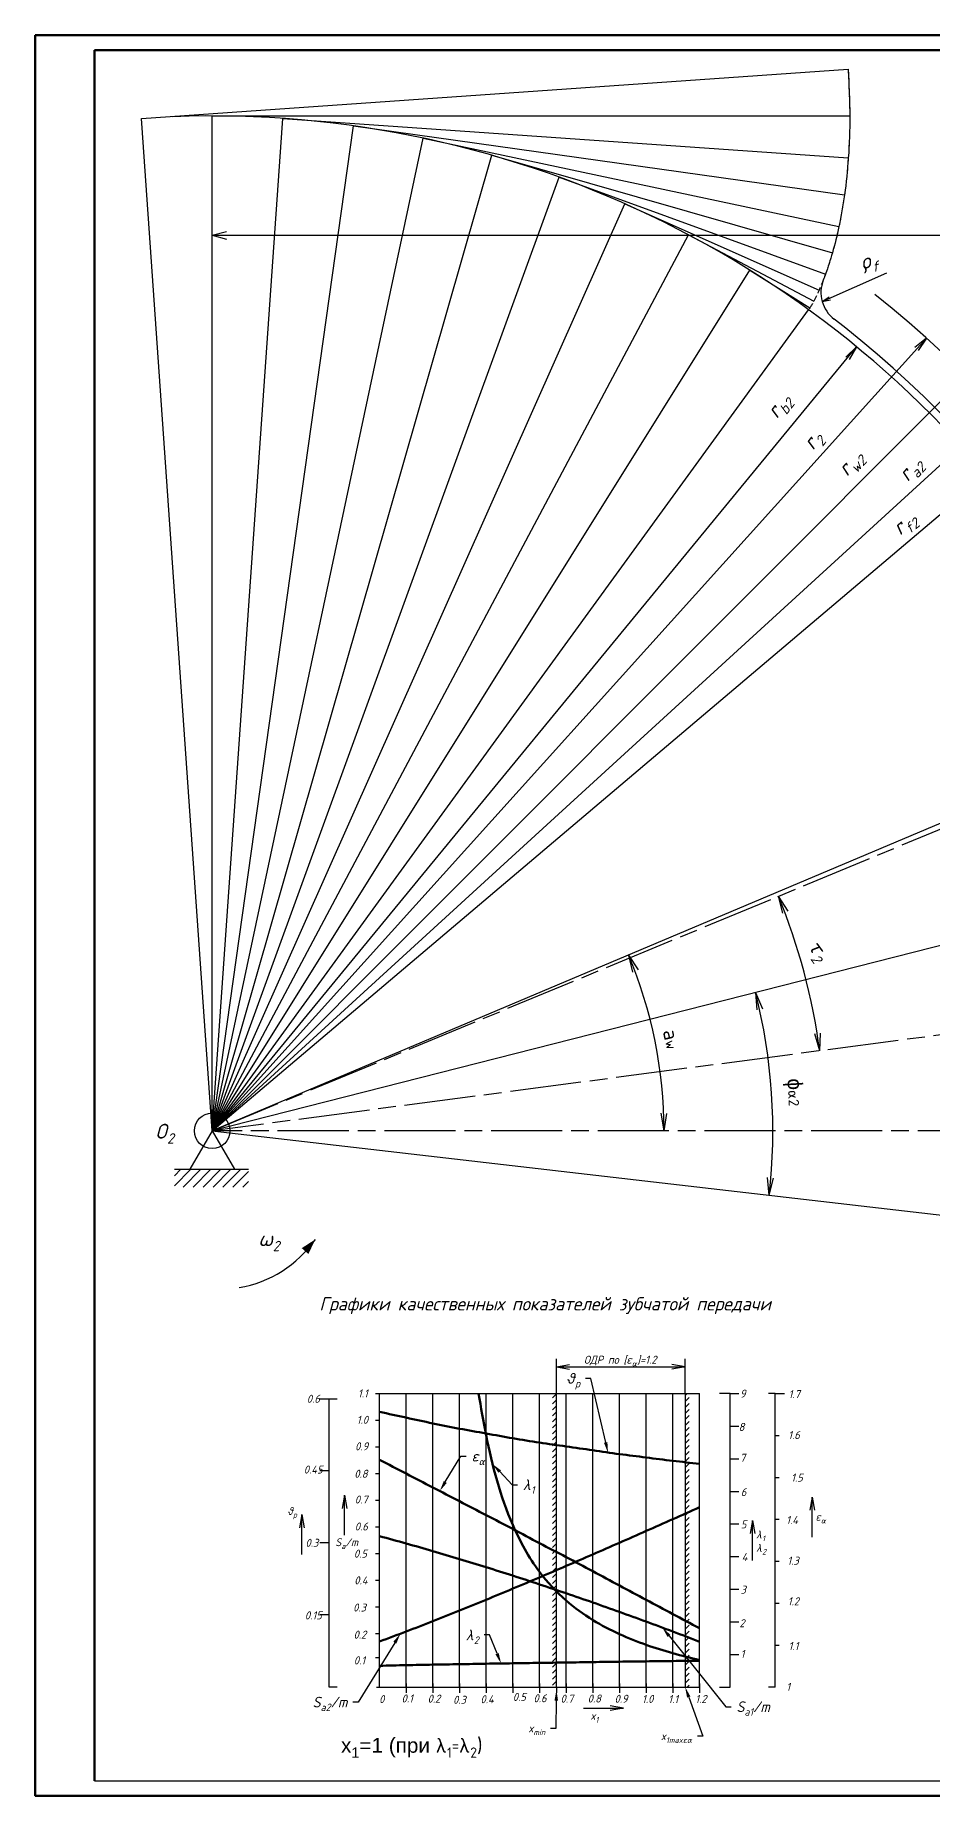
# Model space of a CAD drawing. Header units: millimetres. Extents: x 1981 to 6052, y 872 to 1466.
# Drawn here: x 5211 to 5514, y 872 to 1466 of the extents above; entities that cross this region are included whole.
import ezdxf
from ezdxf import colors
from ezdxf.entities.mleader import LeaderData, LeaderLine
from ezdxf.math import Vec2, Vec3

# ---------------------------------------------------------------- set-up
doc = ezdxf.new("R2010")
doc.units = ezdxf.units.MM
doc.linetypes.add('ACAD_ISO08W100', pattern=[36, 24, -3, 6, -3])
doc.linetypes.add('JIS_02_2.0', pattern=[3, 2, -1])
doc.styles.add('askar', font='GOST Common Italic.ttf')
doc.styles.get("Standard").update_dxf_attribs({"font": 'arial.ttf'})

msp = doc.modelspace()

# ---------------------------------------------------------------- hatches: boundary and pattern name
h = msp.add_hatch()
h.set_pattern_fill('ANSI31', color=256, scale=0.75, style=0)
h.set_pattern_definition([(45, (-11911.9395, -1988.7733), (-1.68379802, 1.68379802), [])])
h.paths.add_polyline_path([(5258.046, 1083.254), (5258.045, 1077.254), (5283.018, 1077.254), (5283.03, 1083.254)])
h = msp.add_hatch()
h.set_pattern_fill('ANSI31', color=256, scale=0.45, style=0)
h.set_pattern_definition([(45, (427.5405, 192.2897), (-1.0102788, 1.0102788), [])])
h.paths.add_polyline_path([(5386.914, 1007.586), (5385.564, 1007.586), (5385.564, 908.586), (5386.914, 908.586)])
h = msp.add_hatch()
h.set_pattern_fill('ANSI31', color=256, scale=0.45, style=0)
h.set_pattern_definition([(45, (382.6699, 192.2897), (-1.0102788, 1.0102788), [])])
h.paths.add_polyline_path([(5430.334, 1007.586), (5431.684, 1007.586), (5431.684, 908.586), (5430.334, 908.586)])

# ---------------------------------------------------------------- linework, layer by layer
at = {"lineweight": 50}
for p, q in [((6047.064, 1460.882), (5231.064, 1460.882)), ((5231.064, 1460.882), (5231.064, 876.882))]:
    msp.add_line(p, q, dxfattribs=at)
for p, q in [((5246.875, 1437.796), (5485.324, 1454.47)), ((5246.875, 1437.796), (5485.324, 1454.47)), ((5270.759, 1096.244), (5246.875, 1437.796)), ((5270.759, 1096.244), (5246.875, 1437.796)), ((5270.759, 1096.244), (5270.759, 1438.63)), ((5270.759, 1438.63), (5485.887, 1438.63)), ((5270.759, 1096.244), (5270.759, 1438.63)), ((5270.759, 1438.63), (5485.887, 1438.63)), ((5270.759, 1096.244), (5294.642, 1437.796)), ((5270.759, 1096.244), (5294.642, 1437.796)), ((5294.642, 1437.796), (5485.402, 1424.457)), ((5294.642, 1437.796), (5485.402, 1424.457)), ((5270.759, 1096.244), (5318.41, 1435.298)), ((5270.759, 1096.244), (5318.41, 1435.298)), ((5318.41, 1435.298), (5484.103, 1412.011)), ((5318.41, 1435.298), (5484.103, 1412.011)), ((5270.759, 1096.244), (5341.945, 1431.148)), ((5270.759, 1096.244), (5341.945, 1431.148)), ((5341.945, 1431.148), (5482.23, 1401.33)), ((5341.945, 1431.148), (5482.23, 1401.33)), ((5270.759, 1096.244), (5365.133, 1425.367)), ((5270.759, 1096.244), (5365.133, 1425.367)), ((5365.133, 1425.367), (5480.019, 1392.424)), ((5365.133, 1425.367), (5480.019, 1392.424)), ((5270.759, 1096.244), (5387.862, 1417.982)), ((5270.759, 1096.244), (5387.862, 1417.982)), ((5387.862, 1417.982), (5477.708, 1385.28)), ((5387.862, 1417.982), (5477.708, 1385.28)), ((5270.759, 1096.244), (5410.02, 1409.029)), ((5270.759, 1096.244), (5410.02, 1409.029)), ((5410.02, 1409.029), (5475.53, 1379.862)), ((5270.752, 1398.414), (5275.582, 1399.708)), ((5270.752, 1398.414), (5275.582, 1397.12)), ((5270.759, 1096.244), (5431.499, 1398.553)), ((5431.499, 1398.553), (5473.71, 1376.109)), ((5270.759, 1096.244), (5452.196, 1386.604)), ((5452.196, 1386.604), (5472.467, 1373.937)), ((5476.586, 1376.048), (5498.404, 1385.711)), ((5270.759, 1096.244), (5575.951, 1375.374)), ((5270.759, 1096.244), (5472.008, 1373.24)), ((5270.759, 1096.244), (5546.901, 1372.833)), ((5476.586, 1376.048), (5478.885, 1377.647)), ((5476.586, 1376.048), (5479.332, 1376.599)), ((5270.759, 1096.244), (5511.794, 1363.642)), ((5270.759, 1096.244), (5488.167, 1360.727)), ((5488.167, 1360.727), (5484.515, 1357.311)), ((5488.167, 1360.727), (5485.632, 1356.417)), ((5511.794, 1363.642), (5507.886, 1360.524)), ((5511.794, 1363.642), (5508.929, 1359.545)), ((5490.142, 1359.116), (5490.142, 1359.116)), ((5490.142, 1359.116), (5490.142, 1359.116)), ((5270.759, 1096.244), (5534.04, 1319.197)), ((5602.404, 1236.284), (5270.759, 1096.244)), ((5671.501, 1198.243), (5270.759, 1096.244)), ((5461.773, 1175.358), (5465.043, 1170.327)), ((5461.773, 1175.358), (5463.19, 1169.618)), ((5411.213, 1155.552), (5414.49, 1150.526)), ((5411.213, 1155.552), (5412.638, 1149.814)), ((5454.092, 1142.907), (5456.493, 1137.408)), ((5454.092, 1142.907), (5454.55, 1137.012)), ((5475.741, 1123.224), (5474.052, 1128.982)), ((5475.741, 1123.224), (5476.03, 1129.129)), ((5270.759, 1096.244), (5270.759, 1114.664)), ((5423.222, 1096.245), (5422.242, 1102.164)), ((5423.222, 1096.245), (5424.223, 1102.072)), ((5270.759, 1096.244), (5263.259, 1083.254)), ((5270.759, 1096.244), (5278.259, 1083.254)), ((5270.759, 1096.244), (5270.759, 1096.244)), ((5270.759, 1096.244), (5270.759, 1096.244)), ((5270.759, 1096.244), (5270.759, 1096.244)), ((5270.759, 1096.244), (5270.759, 1096.244)), ((5270.759, 1096.244), (5270.759, 1096.244)), ((5270.759, 1096.244), (5681.562, 1048.821)), ((5258.046, 1083.254), (5283.03, 1083.254)), ((5458.689, 1074.549), (5458.175, 1080.527)), ((5458.689, 1074.549), (5460.143, 1080.28)), ((5386.914, 1007.586), (5386.914, 1019.286)), ((5386.914, 1016.586), (5391.346, 1017.367)), ((5386.914, 1016.586), (5391.346, 1015.805)), ((5386.914, 1016.586), (5430.334, 1016.586)), ((5430.334, 1016.586), (5425.902, 1017.367)), ((5430.334, 1016.586), (5425.902, 1015.805)), ((5430.334, 1007.586), (5430.334, 1019.286)), ((5307.088, 1005.825), (5310.246, 1005.825)), ((5310.246, 908.586), (5310.246, 1005.825)), ((5310.246, 1005.825), (5312.946, 1005.825)), ((5325.832, 1007.586), (5327.205, 1007.586)), ((5327.205, 1007.586), (5435.205, 1007.586)), ((5327.205, 908.586), (5327.217, 1007.559)), ((5327.217, 1007.559), (5327.217, 1007.586)), ((5336.205, 908.586), (5336.205, 1007.586)), ((5345.205, 908.586), (5345.205, 1007.586)), ((5354.205, 908.586), (5354.205, 1007.586)), ((5363.205, 908.586), (5363.205, 1007.586)), ((5372.205, 908.586), (5372.205, 1007.586)), ((5381.205, 908.586), (5381.205, 1007.586)), ((5386.914, 908.586), (5386.914, 1007.586)), ((5390.205, 908.586), (5390.205, 1007.586)), ((5399.205, 908.586), (5399.205, 1007.586)), ((5408.205, 908.586), (5408.205, 1007.586)), ((5417.205, 908.586), (5417.205, 1007.586)), ((5426.205, 908.586), (5426.205, 1007.586)), ((5430.334, 1007.586), (5430.334, 908.586)), ((5435.205, 908.586), (5435.205, 1007.586)), ((5445.538, 1007.586), (5441.974, 1007.586)), ((5445.538, 908.586), (5445.538, 1007.586)), ((5445.538, 1007.586), (5448.504, 1007.586)), ((5460.761, 1007.586), (5458.511, 1007.586)), ((5460.761, 908.586), (5460.761, 1007.586)), ((5460.761, 1007.586), (5463.843, 1007.586)), ((5325.832, 998.586), (5327.205, 998.586)), ((5327.205, 908.586), (5327.205, 1001.6)), ((5445.538, 996.586), (5448.504, 996.586)), ((5460.761, 993.442), (5462.111, 993.442)), ((5325.832, 989.586), (5327.205, 989.586)), ((5327.205, 908.586), (5327.205, 989.706)), ((5336.205, 908.586), (5336.205, 987.966)), ((5345.205, 908.586), (5345.205, 986.226)), ((5426.205, 908.586), (5426.205, 986.346)), ((5435.205, 908.586), (5435.205, 989.676)), ((5310.246, 981.515), (5307.088, 981.515)), ((5325.832, 980.586), (5327.205, 980.586)), ((5354.205, 908.586), (5354.205, 984.426)), ((5363.205, 908.586), (5363.205, 982.626)), ((5372.205, 908.586), (5372.205, 980.826)), ((5417.205, 908.586), (5417.205, 983.106)), ((5445.538, 985.586), (5448.504, 985.586)), ((5381.205, 908.586), (5381.205, 979.026)), ((5390.205, 908.586), (5390.205, 977.226)), ((5399.205, 908.586), (5399.205, 976.806)), ((5399.205, 908.586), (5399.205, 975.366)), ((5408.205, 908.586), (5408.205, 979.956)), ((5445.538, 974.587), (5448.504, 974.587)), ((5460.761, 979.299), (5462.111, 979.299)), ((5315.384, 973.298), (5314.602, 968.866)), ((5315.384, 959.798), (5315.384, 973.298)), ((5315.384, 973.298), (5316.165, 968.866)), ((5325.832, 971.586), (5327.205, 971.586)), ((5327.205, 908.586), (5327.205, 971.676)), ((5336.205, 908.586), (5336.205, 969.336)), ((5381.205, 908.586), (5381.205, 970.866)), ((5390.205, 908.586), (5390.205, 973.836)), ((5408.205, 908.586), (5408.205, 973.506)), ((5417.205, 908.586), (5417.205, 971.646)), ((5426.205, 908.586), (5426.205, 969.726)), ((5473.16, 972.648), (5472.378, 968.216)), ((5473.16, 959.148), (5473.16, 972.648)), ((5473.16, 972.648), (5473.941, 968.216)), ((5301.011, 966.765), (5300.23, 962.333)), ((5301.011, 953.265), (5301.011, 966.765)), ((5301.011, 966.765), (5301.793, 962.333)), ((5325.832, 962.586), (5327.205, 962.586)), ((5336.205, 908.586), (5336.205, 967.49)), ((5345.205, 908.586), (5345.205, 966.996)), ((5354.205, 908.586), (5354.205, 964.656)), ((5354.205, 908.586), (5354.205, 962.856)), ((5363.205, 908.586), (5363.205, 965.376)), ((5372.205, 908.586), (5372.205, 968.076)), ((5435.205, 908.586), (5435.205, 967.866)), ((5445.538, 963.587), (5448.504, 963.587)), ((5453.021, 964.802), (5452.24, 960.371)), ((5453.021, 951.302), (5453.021, 964.802)), ((5453.021, 964.802), (5453.802, 960.371)), ((5460.761, 965.156), (5462.111, 965.156)), ((5310.246, 957.206), (5307.088, 957.206)), ((5327.205, 908.586), (5327.205, 956.376)), ((5336.205, 908.586), (5336.205, 958.356)), ((5345.205, 908.586), (5345.205, 960.516)), ((5363.205, 908.586), (5363.205, 962.136)), ((5372.205, 908.586), (5372.205, 959.706)), ((5381.205, 908.586), (5381.205, 957.186)), ((5325.832, 953.586), (5327.205, 953.586)), ((5345.205, 908.586), (5345.205, 950.407)), ((5390.205, 908.586), (5390.205, 954.576)), ((5399.205, 908.586), (5399.205, 951.966)), ((5445.538, 952.587), (5448.504, 952.587)), ((5460.761, 951.014), (5462.111, 951.014)), ((5325.832, 944.586), (5327.205, 944.586)), ((5408.205, 908.586), (5408.205, 949.356)), ((5417.205, 908.586), (5417.205, 946.746)), ((5354.205, 908.586), (5354.205, 940.111)), ((5426.205, 908.586), (5426.205, 944.046)), ((5435.205, 908.586), (5435.205, 941.346)), ((5445.538, 941.587), (5448.504, 941.587)), ((5310.246, 932.896), (5307.088, 932.896)), ((5325.832, 935.586), (5327.205, 935.586)), ((5363.205, 908.586), (5363.205, 933.215)), ((5460.761, 936.871), (5462.111, 936.871)), ((5372.205, 908.586), (5372.205, 928.243)), ((5445.538, 930.587), (5448.504, 930.587)), ((5325.832, 926.586), (5327.205, 926.586)), ((5363.205, 908.586), (5363.205, 920.809)), ((5372.205, 908.586), (5372.205, 920.963)), ((5381.205, 908.586), (5381.205, 924.492)), ((5381.205, 908.586), (5381.205, 921.106)), ((5390.205, 908.586), (5390.205, 921.544)), ((5390.205, 908.586), (5390.205, 921.249)), ((5399.205, 908.586), (5399.205, 921.381)), ((5408.205, 908.586), (5408.205, 921.502)), ((5417.205, 908.586), (5417.205, 921.634)), ((5426.205, 908.586), (5426.205, 921.755)), ((5435.205, 908.586), (5435.205, 921.865)), ((5460.761, 922.729), (5462.111, 922.729)), ((5325.832, 918.586), (5327.205, 918.586)), ((5327.205, 908.586), (5327.205, 920.116)), ((5336.205, 908.586), (5336.205, 920.303)), ((5345.205, 908.586), (5345.205, 920.479)), ((5354.205, 908.586), (5354.205, 920.655)), ((5399.205, 908.586), (5399.205, 919.168)), ((5408.205, 908.586), (5408.205, 917.199)), ((5417.205, 908.586), (5417.205, 915.549)), ((5445.538, 919.588), (5448.504, 919.588)), ((5336.205, 909.722), (5336.205, 906.587)), ((5345.205, 909.722), (5345.205, 906.587)), ((5354.205, 909.722), (5354.205, 906.587)), ((5363.205, 909.722), (5363.205, 906.587)), ((5372.205, 909.722), (5372.205, 906.587)), ((5381.205, 909.722), (5381.205, 906.587)), ((5390.205, 909.722), (5390.205, 906.587)), ((5399.205, 909.722), (5399.205, 906.587)), ((5408.205, 909.722), (5408.205, 906.587)), ((5417.205, 909.722), (5417.205, 906.587)), ((5426.205, 908.586), (5426.205, 914.141)), ((5426.205, 909.722), (5426.205, 906.587)), ((5435.205, 908.586), (5435.205, 912.92)), ((5435.205, 909.722), (5435.205, 906.587)), ((5312.946, 908.586), (5310.246, 908.586)), ((5326.205, 908.586), (5435.205, 908.586)), ((5386.914, 908.586), (5386.914, 906.657)), ((5386.914, 908.586), (5386.914, 906.587)), ((5441.974, 908.586), (5445.538, 908.586)), ((5460.761, 908.586), (5458.511, 908.586)), ((5396.01, 901.395), (5409.51, 901.395)), ((5409.51, 901.395), (5405.078, 902.176)), ((5409.51, 901.395), (5405.078, 900.613))]:
    msp.add_line(p, q)
at = {"linetype": 'ByBlock'}
for p, q in [((5270.752, 1398.414), (5856.92, 1398.414)), ((5483.999, 1367.451), (5480.599, 1370.091)), ((5231.064, 876.882), (6047.064, 876.882))]:
    msp.add_line(p, q, dxfattribs=at)
at = {"linetype": 'ACAD_ISO08W100'}
for p, q in [((5270.759, 1096.244), (5652.637, 1254.41)), ((5680.723, 1150.204), (5270.759, 1096.244)), ((5856.865, 1096.248), (5270.759, 1096.244))]:
    msp.add_line(p, q, dxfattribs=at)
at = {"lineweight": 50}
msp.add_lwpolyline([(5211.064, 1465.882), (6052.064, 1465.882), (6052.064, 871.882), (5211.064, 871.882)], close=True, dxfattribs=at)
msp.add_lwpolyline([(5305.578, 1059.614, 0, 3, 0), (5302.117, 1055.664, 3, 3, 0)], format="xyseb")
msp.add_circle((5270.759, 1096.244), 6)
for centre, radius, start, end in [((5270.759, 1096.244), 342.39, 337.529188, 92.213249), ((5487.566, 1379.114), 11.4, 158.670603, 232.531356), ((5270.759, 1096.244), 360, 337.529181, 51.605922), ((5270.759, 1096.244), 345, 337.529175, 51.82328), ((5270.759, 1096.244), 206.75, 7.498302, 22.498306), ((5270.759, 1096.244), 152.463, 0.000383, 22.892329), ((5270.759, 1096.244), 189.178, 353.414878, 14.279916), ((5273.26, 1082.243), 39.453, 279.693685, 325)]:
    msp.add_arc(centre, radius, start, end)
at = {"linetype": 'JIS_02_2.0'}
msp.add_spline([(5485.324, 1454.47), (5485.887, 1438.63), (5485.402, 1424.457), (5484.103, 1412.011), (5482.23, 1401.33), (5480.019, 1392.424), (5477.708, 1385.28), (5475.53, 1379.862), (5473.71, 1376.109), (5472.467, 1373.937), (5472.008, 1373.24)], degree=3, dxfattribs=at)
msp.add_open_spline([(5485.324, 1454.47), (5485.593, 1449.192), (5486.102, 1439.19), (5485.585, 1425.001), (5484.316, 1412.544), (5482.457, 1401.85), (5480.264, 1392.932), (5478.344, 1386.948), (5477.209, 1383.93), (5476.947, 1383.26)], degree=3, knots=[0, 0, 0, 0, 15.8499673, 30.0315176, 42.5446511, 53.3893678, 62.565668, 70.073552, 72.2315814, 72.2315814, 72.2315814, 72.2315814])
at = {"lineweight": 53}
for points in [[(5360.673, 1007.586), (5363.205, 993.584), (5372.205, 963.253), (5381.205, 947.455), (5390.205, 937.74), (5399.205, 931.161), (5408.205, 926.409), (5417.205, 922.8), (5426.205, 919.973), (5435.205, 917.695)], [(5327.205, 1001.412), (5336.205, 999.468), (5345.205, 997.524), (5354.205, 995.742), (5363.205, 994.122), (5372.205, 992.502), (5381.205, 991.044), (5390.205, 989.748), (5399.205, 988.452), (5408.205, 987.156), (5417.205, 986.022), (5426.205, 984.888), (5435.205, 983.916)], [(5327.205, 985.239), (5336.205, 980.572), (5345.205, 975.905), (5354.205, 971.238), (5363.205, 966.571), (5372.205, 961.904), (5381.205, 957.095), (5390.205, 952.428), (5399.205, 947.62), (5408.205, 942.811), (5417.205, 938.003), (5426.205, 933.194), (5435.205, 928.386)], [(5327.205, 923.922), (5336.205, 927.297), (5345.205, 930.78), (5354.205, 934.362), (5363.205, 938.025), (5372.205, 941.769), (5381.205, 945.567), (5390.205, 949.419), (5399.205, 953.325), (5408.205, 957.258), (5417.205, 961.227), (5426.205, 965.214), (5435.205, 969.219)], [(5327.205, 959.481), (5336.205, 957.006), (5345.205, 954.432), (5354.205, 951.768), (5363.205, 949.005), (5372.205, 946.161), (5381.205, 943.218), (5390.205, 940.203), (5399.205, 937.098), (5408.205, 933.912), (5417.205, 930.645), (5426.205, 927.297), (5435.205, 923.877)], [(5327.205, 915.748), (5336.205, 915.946), (5345.205, 916.122), (5354.205, 916.287), (5363.205, 916.441), (5372.205, 916.584), (5381.205, 916.727), (5390.205, 916.859), (5399.205, 916.991), (5408.205, 917.123), (5417.205, 917.244), (5426.205, 917.354), (5435.205, 917.464)]]:
    msp.add_spline(points, degree=3, dxfattribs=at)

# ---------------------------------------------------------------- texts
at = {"char_height": 5, "attachment_point": 1, "style": 'askar'}
for s, width, insert, rotation in [('\\A1;{\\fISOCPEUR|b0|i1|c0|p34;ρ\\H0.7x;\\S^ f;}', 10.90049, (5488.874, 1391.736), 11.804106), ('\\A1;{\\fISOCPEUR|b0|i1|c0|p34;r\\H0.7x;\\S^ b2;}', 1.84339, (5457.351, 1339.364), 51.867509), ('\\A1;{\\fISOCPEUR|b0|i1|c0|p34;r\\H0.7x;\\S^ 2;}', 5, (5469.58, 1328.695), 51.867509), ('\\A1;{\\fISOCPEUR|b0|i1|c0|p34;r\\H0.7x;\\S^ w2;}', 8.37641, (5481.26, 1320.123), 48.417161), ('\\A1;{\\fISOCPEUR|b0|i1|c0|p34;r\\H0.7x;\\S^ a2;}', 8.37641, (5501.691, 1318.335), 48.417161), ('\\A1;{\\fISOCPEUR|b0|i1|c0|p34;r\\H0.7x;\\S^ f2;}', 5.17409, (5499.701, 1300.839), 39.247676), ('\\A1;{\\fISOCPEUR|b0|i1|c0|p34;τ\\H0.7x;\\S^ 2;}', 2.46258, (5475.396, 1161.585), 306.133656)]:
    msp.add_mtext_dynamic_manual_height_columns(s, width=width, gutter_width=12.5, heights=[0], dxfattribs=dict(at, insert=insert, rotation=rotation))
at = {"char_height": 2.5, "attachment_point": 1}
for s, width, insert, rotation in [('{\\fISOCPEUR|b0|i0|c0|p34;\\H2x;a\\H0.7x;\\S^ w;}', 10.90527, (5427.605, 1130.999), 282.793159), ('{\\fISOCPEUR|b0|i0|c0|p34;\\H2x;ϕ\\H0.7x;\\S^ α2;}', 16.04952, (5469.791, 1114.086), 273.331288)]:
    msp.add_mtext_dynamic_manual_height_columns(s, width=width, gutter_width=12.5, heights=[0], dxfattribs=dict(at, insert=insert, rotation=rotation))
at = {"attachment_point": 1, "style": 'askar'}
for s, width, insert, char_height in [('\\A1;O{\\H0.7x;\\S^ 2;}', 12.39547, (5251.447, 1098.606), 5), ('\\A1;ω{\\H0.7x;\\S^ 2;}', 6.59616, (5286.379, 1062.326), 5), ('Графики качественных показателей зубчатой передачи', 185.44037, (5306.936, 1040.127), 4.5), ('\\A1;ОДР по [ε{\\H0.7x;\\S^ α;}]=1.2', 39.00867, (5396.2, 1020.355), 2.7), ('0.6', 3.27749, (5302.714, 1007.188), 2.7), ('1.1', 2.74232, (5319.94, 1008.986), 2.7), ('1.7', 6.3811, (5465.235, 1008.735), 2.7), ('1.0', 5.36542, (5319.538, 1000.08), 2.7), ('1.6', 6.3811, (5465.102, 994.94), 2.7), ('0.9', 6.14223, (5318.985, 991.132), 2.7), ('0.8', 7.30714, (5318.735, 981.886), 2.7), ('1.5', 2.05493, (5466.109, 980.577), 2.7), ('\\A1;{\\fGOST Type AU|b0|i1|c0|p2;θ\\H0.7x;\\S^ p ;}', 4.99758, (5296.257, 969.327), 2.7), ('0.7', 4.23602, (5318.896, 973.191), 2.7), ('0.6', 4.65962, (5318.896, 964.094), 2.7), ('1.4', 6.3811, (5464.436, 966.293), 2.7), ('\\A1;ε{\\H0.7x;\\S^ α;}', 3.31701, (5474.353, 967.369), 2.7), ('\\A1;S{\\H0.7x;\\S^ a;}/m', 14.06931, (5312.275, 958.783), 2.7), ('0.5', 7.09534, (5318.576, 954.921), 2.7), ('1.3', 6.3811, (5464.836, 952.563), 2.7), ('0.4', 6.14223, (5318.728, 945.918), 2.7), ('1.2', 6.3811, (5464.969, 938.839), 2.7), ('0.3', 6.56584, (5318.326, 936.749), 2.7), ('0.2', 9.84875, (5318.487, 927.603), 2.7), ('1.1', 6.3811, (5465.235, 923.783), 2.7), ('0.1', 12.60217, (5318.567, 918.931), 2.7), ('1', 2.05493, (5464.466, 909.98), 2.7), ('0', 4.87317, (5327.088, 905.834), 2.7), ('0.1', 7.42579, (5334.681, 906.068), 2.7), ('0.2', 5.33729, (5343.462, 906.005), 2.7), ('0.3', 5.8014, (5352.045, 905.613), 2.7), ('0.4', 6.84565, (5361.291, 905.81), 2.7), ('0.5', 8.70209, (5372.205, 906.587), 2.7), ('0.6', 5.33729, (5379.191, 906.137), 2.7), ('0.7', 4.87317, (5388.304, 906.005), 2.7), ('0.8', 5.56934, (5397.464, 906.045), 2.7), ('0.9', 5.56934, (5406.54, 905.976), 2.7), ('1.0', 3.24878, (5415.793, 905.916), 2.7), ('1.1', 6.84565, (5424.634, 905.854), 2.7), ('1.2', 8.23799, (5433.764, 905.913), 2.7), ('\\A1;x{\\H0.7x;\\S^ 1;}', 6.29999, (5398.348, 900.199), 2.7)]:
    msp.add_mtext_dynamic_manual_height_columns(s, width=width, gutter_width=12.5, heights=[0], dxfattribs=dict(at, insert=insert, char_height=char_height))
at = {"lineweight": 35, "char_height": 2.7, "attachment_point": 1, "style": 'askar'}
for s, width, insert in [('9', 5.16105, (5448.87, 1008.917)), ('8', 4.71226, (5448.401, 997.666)), ('7', 7.33236, (5448.849, 987.289)), ('0.45', 3.60588, (5301.684, 983.295)), ('6', 3.08172, (5449.134, 975.711)), ('5', 4.56944, (5449.133, 964.802)), ('0.3', 4.89141, (5302.268, 958.588)), ('\\A1;λ{\\H0.7x;\\S^ 1;}\\Pλ{\\H0.7x;\\S^ 2;}', 6.20696, (5454.262, 961.393)), ('4', 2.52453, (5449.41, 953.771)), ('3', 2.12592, (5449.051, 942.765)), ('0.15', 7.19908, (5302.049, 934.108)), ('2', 2.88253, (5448.64, 931.463)), ('1', 3.19699, (5449.065, 921.102))]:
    msp.add_mtext_dynamic_manual_height_columns(s, width=width, gutter_width=12.5, heights=[0], dxfattribs=dict(at, insert=insert))
at = {"insert": (5314.239, 891.402), "char_height": 5, "attachment_point": 1}
msp.add_mtext_dynamic_manual_height_columns('\\A1;x{\\H0.7x;\\S^ 1;}=1 (при {\\fGOST Common|b0|i0|c0|p34;λ\\fGOST Common|b0|i0|c204|p34;\\H0.7x;\\S^ 1;\\fISOCPEUR|b0|i0|c0|p34;\\H1.0119x;=\\fGOST Common|b0|i0|c0|p34;\\H1.4118x;λ\\fGOST Common|b0|i0|c204|p34;\\H0.7x;\\S^ 2;\\fISOCPEUR|b0|i0|c204|p34;\\H1.4285x;)}', width=66.25471, gutter_width=12.5, heights=[0], dxfattribs=at)

# ---------------------------------------------------------------- leaders
ml = msp.add_multileader_mtext('Standard')
ml.set_content('\\A1;{\\fGOST Type BU|b0|i1|c0|p2;\\C256;θ\\H0.7x;\\S^ p;}', color=256, style='askar')
ml.set_leader_properties()
ml.build(insert=Vec2(0, 0))
ml.multileader.update_dxf_attribs({"dogleg_length": 2, "arrow_head_size": 3.6})
ctx = ml.context
ctx.base_point, ctx.char_height, ctx.arrow_head_size, ctx.landing_gap_size, ctx.plane_origin = Vec3(5389.253, 1012.727), 3.6, 3.6, 1.8, Vec3(5405.328, 986.452)
ctx.text_align_type = 2
notes = []
notes.append((ctx, [(1, (1, 1, 0), (5398.58, 1012.727), (-1, 0), 1.8, [(0, [(5404.336, 987.586)], 0, [])])]))
ctx.mtext.insert, ctx.mtext.alignment, ctx.mtext.flow_direction = Vec3(5394.98, 1014.527), 3, 5
ml = msp.add_multileader_mtext('Standard')
ml.set_content('\\A1;ε{\\H0.7x;\\S^ α;}', color=256, style='askar')
ml.set_leader_properties()
ml.build(insert=Vec2(0, 0))
ml.multileader.update_dxf_attribs({"dogleg_length": 2, "arrow_head_size": 3.6})
ctx = ml.context
ctx.base_point, ctx.char_height, ctx.arrow_head_size, ctx.landing_gap_size, ctx.plane_origin = Vec3(5356.517, 986.465), 3.6, 3.6, 1.8, Vec3(5377.126, 934.45)
notes.append((ctx, [(0, (1, 1, 0), (5354.717, 986.465), (1, 0), 1.8, [(0, [(5347.547, 974.678)], 0, [])])]))
ctx.mtext.insert, ctx.mtext.flow_direction = Vec3(5358.317, 988.265), 5
ml = msp.add_multileader_mtext('Standard')
ml.set_content('\\A1;λ{\\H0.7x;\\S^ 1;}', color=256, style='askar')
ml.set_leader_properties()
ml.build(insert=Vec2(0, 0))
ml.multileader.update_dxf_attribs({"dogleg_length": 2, "arrow_head_size": 3.6})
ctx = ml.context
ctx.base_point, ctx.char_height, ctx.arrow_head_size, ctx.landing_gap_size, ctx.plane_origin = Vec3(5373.805, 976.839), 3.6, 3.6, 1.8, Vec3(5386.322, 922.828)
notes.append((ctx, [(0, (1, 1, 0), (5372.005, 976.839), (1, 0), 1.8, [(0, [(5365.302, 983.86)], 0, [])])]))
ctx.mtext.insert, ctx.mtext.flow_direction = Vec3(5375.605, 978.639), 5
ml = msp.add_multileader_mtext('Standard')
ml.set_content('\\A1;{\\C256;λ\\H0.7x;\\S^ 2;}', color=256, style='askar')
ml.set_leader_properties()
ml.build(insert=Vec2(0, 0))
ml.multileader.update_dxf_attribs({"dogleg_length": 2, "arrow_head_size": 3.6})
ctx = ml.context
ctx.base_point, ctx.char_height, ctx.arrow_head_size, ctx.landing_gap_size, ctx.plane_origin = Vec3(5354.672, 926.155), 3.6, 3.6, 1.8, Vec3(5369.733, 920.933)
ctx.text_align_type = 2
notes.append((ctx, [(0, (1, 1, 0), (5364.324, 926.155), (-1, 0), 1.8, [(0, [(5368.246, 916.509)], 0, [])])]))
ctx.mtext.insert, ctx.mtext.alignment, ctx.mtext.flow_direction = Vec3(5360.724, 927.955), 3, 5
ml = msp.add_multileader_mtext('Standard')
ml.set_content('\\A1;S{\\H0.7x;\\S^ a1;}/m', color=256, style='askar')
ml.set_leader_properties()
ml.build(insert=Vec2(0, 0))
ml.multileader.update_dxf_attribs({"dogleg_length": 2, "arrow_head_size": 3.6})
ctx = ml.context
ctx.base_point, ctx.char_height, ctx.arrow_head_size, ctx.landing_gap_size, ctx.plane_origin = Vec3(5445.841, 901.932), 3.6, 3.6, 1.8, Vec3(5423.152, 944.972)
notes.append((ctx, [(0, (1, 1, 0), (5444.041, 901.932), (1, 0), 1.8, [(0, [(5422.66, 928.625)], 0, [])])]))
ctx.mtext.insert, ctx.mtext.flow_direction = Vec3(5447.641, 903.732), 5
ml = msp.add_multileader_mtext('Standard')
ml.set_content('\\A1;S{\\H0.7x;\\S^ a2;}/m', color=256, style='askar')
ml.set_leader_properties()
ml.build(insert=Vec2(0, 0))
ml.multileader.update_dxf_attribs({"dogleg_length": 2, "arrow_head_size": 3.6})
ctx = ml.context
ctx.base_point, ctx.char_height, ctx.arrow_head_size, ctx.landing_gap_size, ctx.plane_origin = Vec3(5298.939, 903.487), 3.6, 3.6, 1.8, Vec3(5413.412, 981.794)
ctx.text_align_type = 2
notes.append((ctx, [(1, (1, 1, 0), (5319.99, 903.487), (-1, 0), 1.8, [(0, [(5334.276, 926.578)], 0, [])])]))
ctx.mtext.insert, ctx.mtext.alignment, ctx.mtext.flow_direction = Vec3(5316.39, 905.287), 3, 5
ml = msp.add_multileader_mtext('Standard')
ml.set_content('\\A1;x{\\H0.7x;\\S^ min;}', color=256, style='askar')
ml.set_leader_properties()
ml.build(insert=Vec2(0, 0))
ml.multileader.update_dxf_attribs({"dogleg_length": 2, "arrow_head_size": 3.6})
ctx = ml.context
ctx.base_point, ctx.char_height, ctx.arrow_head_size, ctx.landing_gap_size, ctx.plane_origin = Vec3(5374.755, 894.635), 2.7, 3.6, 1.8, Vec3(5343.495, 907.621)
ctx.text_align_type = 2
notes.append((ctx, [(0, (1, 1, 0), (5386.751, 894.635), (-1, 0), 1.8, [(0, [(5386.914, 907.621)], 0, [])])]))
ctx.mtext.insert, ctx.mtext.alignment, ctx.mtext.flow_direction = Vec3(5383.151, 895.985), 3, 5
ml = msp.add_multileader_mtext('Standard')
ml.set_content('\\A1;x{\\H0.7x;\\S^ 1maxεα;}', color=256, style='askar')
ml.set_leader_properties()
ml.build(insert=Vec2(0, 0))
ml.multileader.update_dxf_attribs({"dogleg_length": 2, "arrow_head_size": 3.6})
ctx = ml.context
ctx.base_point, ctx.char_height, ctx.arrow_head_size, ctx.landing_gap_size, ctx.plane_origin = Vec3(5418.302, 891.997), 2.7, 3.6, 1.8, Vec3(5431.806, 907.628)
ctx.text_align_type = 2
notes.append((ctx, [(0, (1, 1, 0), (5436.328, 891.997), (-1, 0), 1.8, [(0, [(5430.334, 908.586)], 0, [])])]))
ctx.mtext.insert, ctx.mtext.alignment, ctx.mtext.flow_direction = Vec3(5432.728, 893.347), 3, 5
for ctx, leaders in notes:
    for number, flags, end, landing, length, lines in leaders:
        leader = LeaderData()
        leader.index, (leader.has_last_leader_line, leader.has_dogleg_vector, leader.attachment_direction) = number, flags
        leader.last_leader_point, leader.dogleg_vector, leader.dogleg_length = Vec3(end), Vec3(landing), length
        for number, points, colour, breaks in lines:
            line = LeaderLine()
            line.index, line.vertices, line.color, line.breaks = number, Vec3.list(points), colors.encode_raw_color(colour), breaks
            leader.lines.append(line)
        ctx.leaders.append(leader)

doc.saveas('drawing.dxf')
